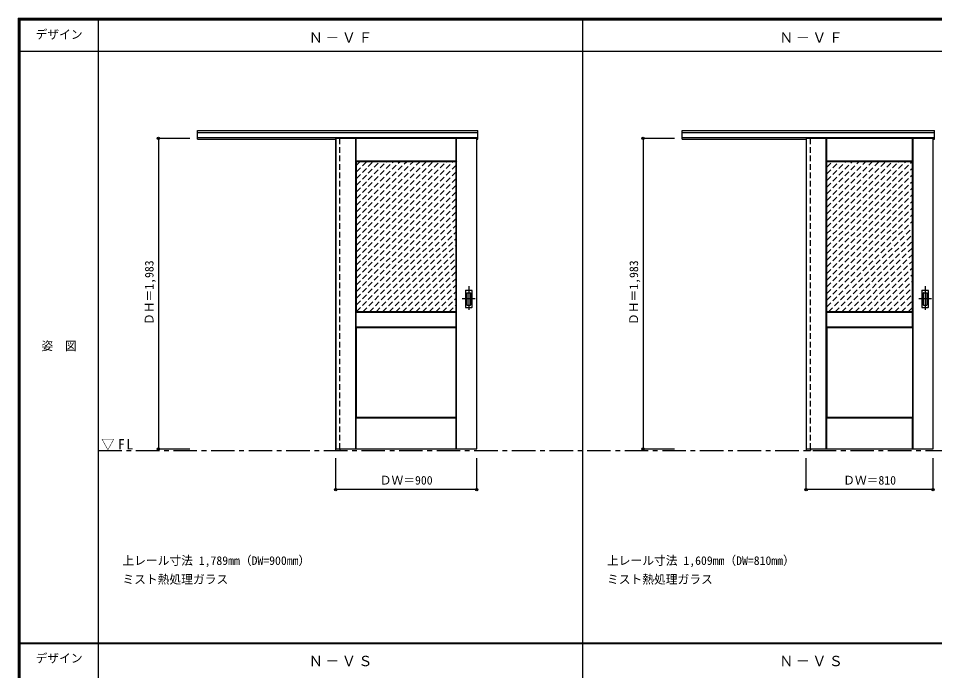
# Model space of a CAD drawing. Units: millimetres, scale not verified. Extents: x -6000 to 5700, y -4307 to 4260.
# Drawn here: x -6000 to -152, y 12 to 4175 of the extents above; entities that cross this region are included whole.
import ezdxf
from ezdxf.enums import TextEntityAlignment as Align

# ---------------------------------------------------------------- set-up
doc = ezdxf.new("R2010")
doc.units = ezdxf.units.MM
doc.header["$LTSCALE"] = 30
doc.header["$PDMODE"] = 32
doc.header["$PDSIZE"] = 15
doc.linetypes.add('CHAIN1', pattern=[8, 5, -1, 1, -1])
doc.linetypes.add('DASHED1', pattern=[1.8, 1.2, -0.6])
for name, color, linetype in [('0-1_通り芯', 4, 'CHAIN1'), ('0-2_扉', 3, 'Continuous'), ('0-3_仕上げ', 7, 'Continuous'), ('0-4_枠', 3, 'Continuous'), ('0-6_引手', 3, 'Continuous'), ('0-A_文字', 7, 'Continuous'), ('0-B_寸法', 4, 'Continuous'), ('0-C_ハッチ', 4, 'DASHED1'), ('F-1_枠', 6, 'Continuous'), ('F-A_文字', 7, 'Continuous')]:
    doc.layers.add(name, color=color, linetype=linetype)
doc.styles.add('ＭＳ ゴシック', font='')
doc.styles.get('ＭＳ ゴシック').set_extended_font_data('MS Gothic')

msp = doc.modelspace()

# ---------------------------------------------------------------- linework, layer by layer
at = {"layer": '0-1_通り芯'}
for p, q in [((-3125.75, 2465.5), (-3125.75, 2303.5)), ((-213.25, 2465.5), (-213.25, 2303.5)), ((-3084.75, 2384.5), (-3166.75, 2384.5)), ((-172.25, 2384.5), (-254.25, 2384.5))]:
    msp.add_line(p, q, dxfattribs=at)
at = {"layer": '0-1_通り芯', "color": 7}
msp.add_line((-5490, 1418), (3233.5, 1418), dxfattribs=at)
at = {"layer": '0-2_扉', "color": 4, "linetype": 'DASHED1'}
for p, q in [((-3974.75, 3410), (-3974.75, 3406)), ((-972.25, 3410), (-972.25, 3406))]:
    msp.add_line(p, q, dxfattribs=at)
at = {"layer": '0-2_扉'}
for p, q in [((-3974.75, 3410), (-3974.75, 1427)), ((-3974.75, 3410), (-3074.75, 3410)), ((-972.25, 3410), (-972.25, 1427)), ((-972.25, 3410), (-162.25, 3410))]:
    msp.add_line(p, q, dxfattribs=at)
for points in [[(-3974.75, 1427), (-3074.75, 1427), (-3074.75, 3410)], [(-972.25, 1427), (-162.25, 1427), (-162.25, 3410)]]:
    msp.add_lwpolyline(points, dxfattribs=at)
at = {"layer": '0-3_仕上げ'}
for p, q in [((-3846.75, 1427), (-3846.75, 3410)), ((-3845.25, 3262.5), (-3845.25, 3410)), ((-3843.75, 3264), (-3843.75, 3410)), ((-3205.75, 3264), (-3205.75, 3410)), ((-3204.25, 3262.5), (-3204.25, 3410)), ((-3202.75, 1427), (-3202.75, 3410)), ((-844.25, 1427), (-844.25, 3410)), ((-842.75, 3262.5), (-842.75, 3410)), ((-841.25, 3264), (-841.25, 3410)), ((-293.25, 3264), (-293.25, 3410)), ((-291.75, 3262.5), (-291.75, 3410)), ((-290.25, 1427), (-290.25, 3410)), ((-3843.75, 3264), (-3845.25, 3262.5)), ((-3842.75, 3260), (-3845.25, 3262.5)), ((-3205.75, 3264), (-3843.75, 3264)), ((-3204.25, 3262.5), (-3206.75, 3260)), ((-3205.75, 3264), (-3204.25, 3262.5)), ((-841.25, 3264), (-842.75, 3262.5)), ((-840.25, 3260), (-842.75, 3262.5)), ((-293.25, 3264), (-841.25, 3264)), ((-3845.25, 2204.5), (-3845.25, 2299.5)), ((-3205.75, 2298), (-3843.75, 2298)), ((-3843.75, 2206), (-3843.75, 2298)), ((-3206.75, 2302), (-3204.25, 2299.5)), ((-3205.75, 2298), (-3204.25, 2299.5)), ((-842.75, 2204.5), (-842.75, 2299.5)), ((-841.25, 2206), (-841.25, 2298)), ((-293.25, 2298), (-841.25, 2298)), ((-294.25, 2302), (-291.75, 2299.5)), ((-293.25, 2298), (-291.75, 2299.5)), ((-293.25, 2206), (-293.25, 2298)), ((-291.75, 2204.5), (-291.75, 2299.5)), ((-3843.75, 2206), (-3845.25, 2204.5)), ((-3842.75, 2202), (-3845.25, 2204.5)), ((-3204.25, 2204.5), (-3206.75, 2202)), ((-841.25, 2206), (-842.75, 2204.5)), ((-840.25, 2202), (-842.75, 2204.5)), ((-841.25, 2206), (-293.25, 2206)), ((-3845.25, 1427), (-3845.25, 1624.5)), ((-3843.75, 1427), (-3843.75, 1623)), ((-3205.75, 1623), (-3843.75, 1623)), ((-3206.75, 1627), (-3204.25, 1624.5)), ((-3205.75, 1623), (-3204.25, 1624.5)), ((-3205.75, 1427), (-3205.75, 1623)), ((-3204.25, 1427), (-3204.25, 1624.5)), ((-842.75, 1427), (-842.75, 1624.5)), ((-841.25, 1427), (-841.25, 1623)), ((-293.25, 1623), (-841.25, 1623)), ((-294.25, 1627), (-291.75, 1624.5)), ((-293.25, 1623), (-291.75, 1624.5)), ((-293.25, 1427), (-293.25, 1623)), ((-291.75, 1427), (-291.75, 1624.5))]:
    msp.add_line(p, q, dxfattribs=at)
at = {"layer": '0-3_仕上げ', "color": 3}
for p, q in [((-3206.75, 3260), (-3842.75, 3260)), ((-3842.75, 2302), (-3842.75, 3260)), ((-3206.75, 2302), (-3206.75, 3260)), ((-840.25, 2302), (-840.25, 3260)), ((-294.25, 3260), (-840.25, 3260)), ((-294.25, 2302), (-294.25, 3260)), ((-3206.75, 2302), (-3842.75, 2302)), ((-294.25, 2302), (-840.25, 2302)), ((-3842.75, 2202), (-3206.75, 2202)), ((-3842.75, 1627), (-3842.75, 2202)), ((-3206.75, 1627), (-3206.75, 2202)), ((-840.25, 2202), (-840.25, 1627)), ((-3206.75, 1627), (-3842.75, 1627)), ((-294.25, 1627), (-840.25, 1627))]:
    msp.add_line(p, q, dxfattribs=at)
at = {"layer": '0-3_仕上げ'}
for points in [[(-293.25, 3264), (-291.75, 3262.5), (-294.25, 3260)], [(-3843.75, 2298), (-3845.25, 2299.5), (-3842.75, 2302)], [(-3843.75, 2206), (-3205.75, 2206), (-3205.75, 2298)], [(-3205.75, 2206), (-3204.25, 2204.5), (-3204.25, 2299.5)], [(-841.25, 2298), (-842.75, 2299.5), (-840.25, 2302)], [(-293.25, 2206), (-291.75, 2204.5), (-294.25, 2202)], [(-3843.75, 1623), (-3845.25, 1624.5), (-3842.75, 1627)], [(-841.25, 1623), (-842.75, 1624.5), (-840.25, 1627)]]:
    msp.add_lwpolyline(points, dxfattribs=at)
at = {"layer": '0-3_仕上げ', "color": 3}
msp.add_lwpolyline([(-840.25, 2202), (-294.25, 2202), (-294.25, 1627)], dxfattribs=at)
at = {"layer": '0-4_枠'}
for p, q in [((-4855.75, 3460), (-3066.75, 3460)), ((-4855.75, 3403), (-4855.75, 3460)), ((-3066.75, 3403), (-3066.75, 3460)), ((-1763.25, 3460), (-154.25, 3460)), ((-1763.25, 3403), (-1763.25, 3460)), ((-154.25, 3403), (-154.25, 3460)), ((-4855.75, 3447), (-3066.75, 3447)), ((-4855.75, 3415), (-3066.75, 3415)), ((-4855.75, 3403), (-3974.75, 3403)), ((-3975.75, 3415), (-3975.75, 1418)), ((-3947.75, 3410), (-3947.75, 3415)), ((-3074.75, 3403), (-3066.75, 3403)), ((-1763.25, 3447), (-154.25, 3447)), ((-1763.25, 3415), (-154.25, 3415)), ((-1763.25, 3403), (-972.25, 3403)), ((-973.25, 3415), (-973.25, 1418)), ((-945.25, 3410), (-945.25, 3415)), ((-162.25, 3403), (-154.25, 3403)), ((-3975.75, 1418), (-3947.75, 1418)), ((-3947.75, 1427), (-3947.75, 1418)), ((-973.25, 1418), (-945.25, 1418)), ((-945.25, 1427), (-945.25, 1418))]:
    msp.add_line(p, q, dxfattribs=at)
at = {"layer": '0-4_枠', "color": 4, "linetype": 'DASHED1'}
for p, q in [((-3947.75, 1427), (-3947.75, 3410)), ((-945.25, 1427), (-945.25, 3410))]:
    msp.add_line(p, q, dxfattribs=at)
at = {"layer": '0-6_引手'}
for p, q in [((-3146.75, 2438), (-3146.75, 2331)), ((-3145.25, 2439.5), (-3106.25, 2439.5)), ((-3104.75, 2331), (-3104.75, 2438)), ((-234.25, 2438), (-234.25, 2331)), ((-232.75, 2439.5), (-193.75, 2439.5)), ((-192.25, 2331), (-192.25, 2438)), ((-3145.25, 2329.5), (-3106.25, 2329.5)), ((-232.75, 2329.5), (-193.75, 2329.5))]:
    msp.add_line(p, q, dxfattribs=at)
at = {"layer": '0-6_引手', "color": 7}
for p, q in [((-3138.25, 2422), (-3138.25, 2347)), ((-3136.75, 2423.5), (-3114.75, 2423.5)), ((-3113.25, 2347), (-3113.25, 2422)), ((-225.75, 2422), (-225.75, 2347)), ((-224.25, 2423.5), (-202.25, 2423.5)), ((-200.75, 2347), (-200.75, 2422)), ((-3136.75, 2345.5), (-3114.75, 2345.5)), ((-224.25, 2345.5), (-202.25, 2345.5))]:
    msp.add_line(p, q, dxfattribs=at)
at = {"layer": '0-6_引手'}
for centre, start, end in [((-3145.25, 2438), 90, 180), ((-3106.25, 2438), 0, 90), ((-232.75, 2438), 90, 180), ((-193.75, 2438), 0, 90), ((-3145.25, 2331), 180, 270), ((-3106.25, 2331), 270, 0), ((-232.75, 2331), 180, 270), ((-193.75, 2331), 270, 0)]:
    msp.add_arc(centre, 1.5, start, end, dxfattribs=at)
at = {"layer": '0-6_引手', "color": 7}
for centre, start, end in [((-3136.75, 2422), 90, 180), ((-3114.75, 2422), 0, 90), ((-224.25, 2422), 90, 180), ((-202.25, 2422), 0, 90), ((-3136.75, 2347), 180, 270), ((-3114.75, 2347), 270, 0), ((-224.25, 2347), 180, 270), ((-202.25, 2347), 270, 0)]:
    msp.add_arc(centre, 1.5, start, end, dxfattribs=at)
at = {"layer": '0-B_寸法'}
for p, q in [((-5105.75, 3410), (-5105.75, 1427)), ((-5105.75, 3410), (-4905.75, 3410)), ((-2013.25, 3410), (-2013.25, 1427)), ((-2013.25, 3410), (-1813.25, 3410)), ((-5105.75, 1427), (-4905.75, 1427)), ((-2013.25, 1427), (-1813.25, 1427)), ((-3974.75, 1168), (-3974.75, 1368)), ((-3074.75, 1168), (-3074.75, 1368)), ((-972.25, 1168), (-972.25, 1368)), ((-162.25, 1168), (-162.25, 1368)), ((-3074.75, 1168), (-3974.75, 1168)), ((-162.25, 1168), (-972.25, 1168))]:
    msp.add_line(p, q, dxfattribs=at)
at = {"layer": '0-B_寸法', "color": 7}
for p in [(-5105.75, 3410), (-2013.25, 3410), (-5105.75, 1427), (-2013.25, 1427), (-3974.75, 1168), (-3074.75, 1168), (-972.25, 1168), (-162.25, 1168)]:
    msp.add_point(p, dxfattribs=at)
at = {"layer": '0-C_ハッチ'}
for p, q in [((-3842.75, 2643.34), (-3226.09, 3260)), ((-3842.75, 2685.77), (-3268.52, 3260)), ((-3842.75, 2728.19), (-3310.94, 3260)), ((-3842.75, 2770.62), (-3353.37, 3260)), ((-3842.75, 2813.05), (-3395.8, 3260)), ((-3842.75, 2855.47), (-3438.22, 3260)), ((-3842.75, 2897.9), (-3480.65, 3260)), ((-3842.75, 2940.33), (-3523.08, 3260)), ((-3842.75, 2982.75), (-3565.5, 3260)), ((-3842.75, 3025.18), (-3607.93, 3260)), ((-3842.75, 3067.61), (-3650.36, 3260)), ((-3842.75, 3110.03), (-3692.78, 3260)), ((-3842.75, 3152.46), (-3735.21, 3260)), ((-3842.75, 3194.89), (-3777.64, 3260)), ((-3842.75, 3237.31), (-3820.06, 3260)), ((-3842.75, 2600.92), (-3206.75, 3236.92)), ((-840.25, 3225.06), (-805.31, 3260)), ((-840.25, 3140.21), (-720.46, 3260)), ((-840.25, 3182.63), (-762.88, 3260)), ((-840.25, 2758.37), (-338.62, 3260)), ((-840.25, 2800.8), (-381.04, 3260)), ((-840.25, 2843.22), (-423.47, 3260)), ((-840.25, 2885.65), (-465.9, 3260)), ((-840.25, 2928.07), (-508.32, 3260)), ((-840.25, 2970.5), (-550.75, 3260)), ((-840.25, 3012.93), (-593.18, 3260)), ((-840.25, 3055.35), (-635.6, 3260)), ((-840.25, 3097.78), (-678.03, 3260)), ((-840.25, 2715.94), (-296.19, 3260)), ((-840.25, 2673.52), (-294.25, 3219.52)), ((-3842.75, 2558.49), (-3206.75, 3194.49)), ((-840.25, 2631.09), (-294.25, 3177.09)), ((-3842.75, 2516.06), (-3206.75, 3152.06)), ((-3842.75, 2473.64), (-3206.75, 3109.64)), ((-840.25, 2588.66), (-294.25, 3134.66)), ((-3842.75, 2431.21), (-3206.75, 3067.21)), ((-840.25, 2546.24), (-294.25, 3092.24)), ((-840.25, 2503.81), (-294.25, 3049.81)), ((-3842.75, 2388.78), (-3206.75, 3024.78)), ((-840.25, 2461.38), (-294.25, 3007.38)), ((-3842.75, 2346.36), (-3206.75, 2982.36)), ((-3842.75, 2303.93), (-3206.75, 2939.93)), ((-840.25, 2418.96), (-294.25, 2964.96)), ((-3802.25, 2302), (-3206.75, 2897.5)), ((-840.25, 2376.53), (-294.25, 2922.53)), ((-840.25, 2334.1), (-294.25, 2880.1)), ((-3759.83, 2302), (-3206.75, 2855.08)), ((-3717.4, 2302), (-3206.75, 2812.65)), ((-829.93, 2302), (-294.25, 2837.68)), ((-3674.97, 2302), (-3206.75, 2770.23)), ((-787.5, 2302), (-294.25, 2795.25)), ((-745.08, 2302), (-294.25, 2752.83)), ((-3632.55, 2302), (-3206.75, 2727.8)), ((-702.65, 2302), (-294.25, 2710.4)), ((-3590.12, 2302), (-3206.75, 2685.37)), ((-3547.7, 2302), (-3206.75, 2642.95)), ((-660.22, 2302), (-294.25, 2667.97)), ((-3505.27, 2302), (-3206.75, 2600.52)), ((-617.8, 2302), (-294.25, 2625.55)), ((-575.37, 2302), (-294.25, 2583.12)), ((-3462.84, 2302), (-3206.75, 2558.09)), ((-3420.42, 2302), (-3206.75, 2515.67)), ((-532.94, 2302), (-294.25, 2540.69)), ((-3377.99, 2302), (-3206.75, 2473.24)), ((-490.52, 2302), (-294.25, 2498.27)), ((-3335.56, 2302), (-3206.75, 2430.81)), ((-448.09, 2302), (-294.25, 2455.84)), ((-405.66, 2302), (-294.25, 2413.41)), ((-3293.14, 2302), (-3206.75, 2388.39)), ((-3250.71, 2302), (-3206.75, 2345.96)), ((-363.24, 2302), (-294.25, 2370.99)), ((-3208.28, 2302), (-3206.75, 2303.53)), ((-320.81, 2302), (-294.25, 2328.56))]:
    msp.add_line(p, q, dxfattribs=at)
at = {"layer": 'F-1_枠'}
for p, q in [((-6000, 4175), (5700, 4175)), ((-6000, 4175), (-6000, -4205)), ((-6000, 4170), (5700, 4170)), ((-6000, 4165), (5700, 4165)), ((-5995, 4175), (-5995, -4205)), ((-5990, 4175), (-5990, -4205)), ((-5490, 4175), (-5490, -3790)), ((-2397.5, -3790), (-2397.5, 4175)), ((-6000, 3965), (5700, 3965)), ((-6000, 190.5), (5700, 190.5)), ((-6000, 187.5), (5700, 187.5)), ((-6000, 184.5), (5700, 184.5))]:
    msp.add_line(p, q, dxfattribs=at)

# ---------------------------------------------------------------- texts
at = {"layer": '0-A_文字', "style": 'ＭＳ ゴシック'}
for s, p in [('上レール寸法 1,789mm（DW=900mm）', (-5335.75, 670.5)), ('上レール寸法 1,609mm（DW=810mm）', (-2243.25, 670.5)), ('ミスト熱処理ガラス', (-5335.75, 550.5)), ('ミスト熱処理ガラス', (-2243.25, 550.5))]:
    msp.add_text(s, height=54.99, dxfattribs=at).set_placement(p, align=Align.BOTTOM_LEFT)
at = {"layer": '0-A_文字', "char_height": 65.98, "attachment_point": 7, "style": 'ＭＳ ゴシック'}
for s, insert in [('\\T1.17;Ｎ－ＶＦ', (-4146.25, 4020)), ('\\T1.17;Ｎ－ＶＦ', (-1143.75, 4020)), ('\\T1.26;\\W0.95;▽FL', (-5471.25, 1418)), ('\\T1.17;Ｎ－ＶＳ', (-4146.25, 39.5)), ('\\T1.17;Ｎ－ＶＳ', (-1143.75, 39.5))]:
    msp.add_mtext(s, dxfattribs=dict(at, insert=insert))
at = {"layer": '0-B_寸法', "color": 7, "style": 'ＭＳ ゴシック'}
for p in [(-5120.75, 2218.25), (-2028.25, 2218.25)]:
    msp.add_text('ＤＨ＝1,983', height=54.99, rotation=90, dxfattribs=at).set_placement(p, align=Align.BOTTOM_LEFT)
for s, p in [('ＤＷ＝900', (-3693.5, 1183)), ('ＤＷ＝810', (-736, 1183))]:
    msp.add_text(s, height=54.99, dxfattribs=at).set_placement(p, align=Align.BOTTOM_LEFT)
at = {"layer": 'F-A_文字', "style": 'ＭＳ ゴシック'}
for s, p in [('デザイン', (-5890, 4027.5)), ('姿\u3000図', (-5852.5, 2040.25)), ('デザイン', (-5890, 47))]:
    msp.add_text(s, height=54.99, dxfattribs=at).set_placement(p, align=Align.BOTTOM_LEFT)

doc.saveas('drawing.dxf')
